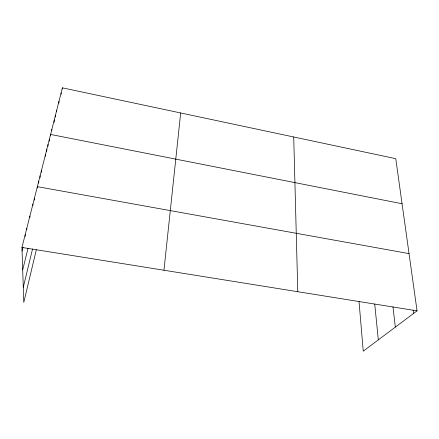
<?xml version="1.0" encoding="UTF-8"?>
<svg xmlns="http://www.w3.org/2000/svg" width="439" height="439" viewBox="0 0 439 439"><rect width="100%" height="100%" fill="white"/><g stroke="black" fill="none" stroke-linecap="round" stroke-linejoin="round"><path stroke-width="0.66" d="M34.423 200.168L34.429 198.208M37.342 187.985L37.353 186.657L409.044 253.61M38.72 183.167L38.747 181.159M40.092 177.74L40.125 175.721M41.447 172.384L41.485 170.348M45.426 156.383L45.475 154.605M46.704 151.861L46.775 149.479M47.999 146.209L48.06 144.409M49.267 141.21L49.327 139.399M50.54 135.656L50.584 134.444L402.069 203.745M51.775 130.767L51.824 129.549M54.156 122.377L54.266 119.918M55.38 117.032L55.462 115.183M56.593 111.736L56.647 110.496M58.892 103.16L58.985 101.283M61.164 94.155L61.235 92.898M62.322 89.095L62.393 87.833L395.758 158.671L417.05 310.85L363.245 351.167L359.02 301.516M163.961 270.237L180.681 112.971M36.338 249.736L23.783 302.444L21.95 247.448L62.393 87.833M23.278 287.254L32.568 248.908M22.696 269.886L28.03 248.315M22.071 251.07L23.037 247.234M21.95 247.448L417.05 310.85M413.121 310.132L413.571 313.451M392.976 306.883L395.347 327.11M374.73 304.051L378.314 339.874M293.718 136.99L297.79 291.71M25.193 234.656L25.232 236.511M26.779 228.384L26.801 229.635M29.896 216.081L29.912 217.354M32.936 204.091L32.936 205.386"/></g></svg>
